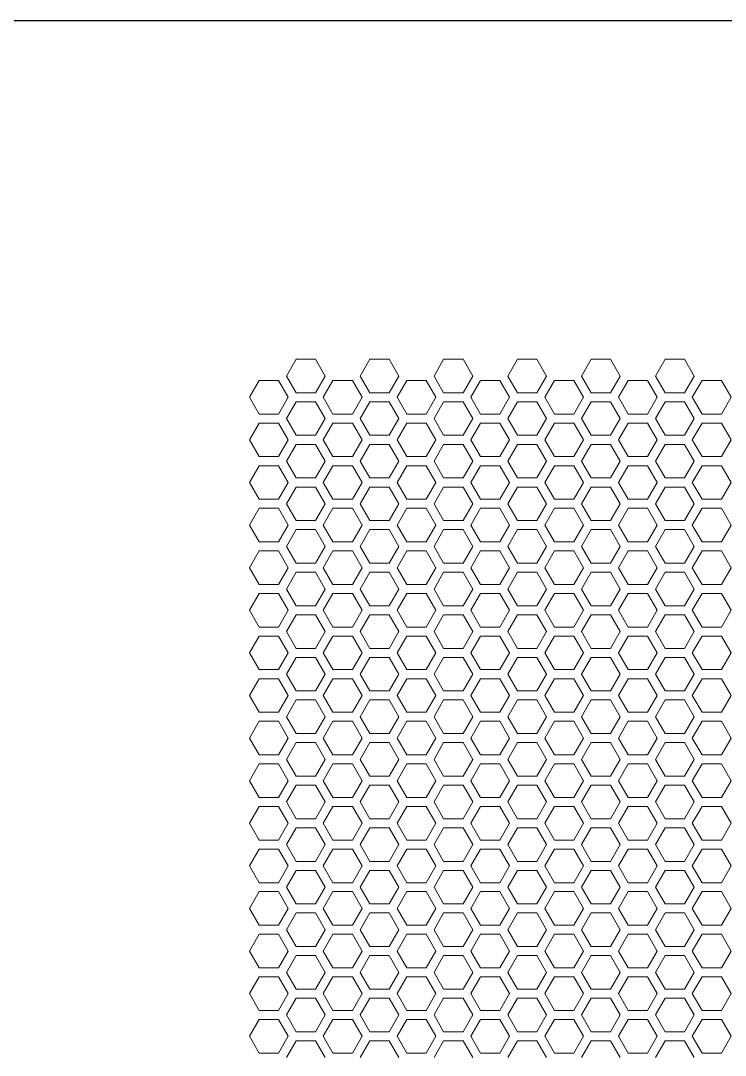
# Model space of a CAD drawing. Header units: millimetres. Extents: x 0 to 140, y -17 to 195.
# Drawn here: x 39.46 to 49.36, y 180.45 to 195 of the extents above; entities that cross this region are included whole.
import ezdxf

# ---------------------------------------------------------------- set-up
doc = ezdxf.new("R2010")
doc.units = ezdxf.units.MM
doc.layers.add('4203-42785_1_0', color=7, linetype='Continuous')

# ---------------------------------------------------------------- blocks, each defined once
blk = doc.blocks.new('a')
at = {"layer": '4203-42785_1_0', "color": 0, "linetype": 'ByBlock', "lineweight": 9}
for p, q in [((1507.333, 493.209), (1507.226, 493.024)), ((1507.546, 493.209), (1507.333, 493.209)), ((1507.653, 493.024), (1507.546, 493.209)), ((1508.146, 493.209), (1508.039, 493.024)), ((1508.36, 493.209), (1508.146, 493.209)), ((1508.466, 493.024), (1508.36, 493.209)), ((1508.959, 493.209), (1508.853, 493.024)), ((1509.173, 493.209), (1508.959, 493.209)), ((1509.28, 493.024), (1509.173, 493.209)), ((1509.773, 493.209), (1509.666, 493.024)), ((1509.986, 493.209), (1509.773, 493.209)), ((1510.093, 493.024), (1509.986, 493.209)), ((1510.586, 493.209), (1510.479, 493.024)), ((1510.799, 493.209), (1510.586, 493.209)), ((1510.906, 493.024), (1510.799, 493.209)), ((1511.399, 493.209), (1511.292, 493.024)), ((1511.613, 493.209), (1511.399, 493.209)), ((1511.719, 493.024), (1511.613, 493.209)), ((1507.226, 493.024), (1507.333, 492.839)), ((1507.546, 492.839), (1507.653, 493.024)), ((1508.039, 493.024), (1508.146, 492.839)), ((1508.36, 492.839), (1508.466, 493.024)), ((1508.853, 493.024), (1508.959, 492.839)), ((1509.173, 492.839), (1509.28, 493.024)), ((1509.666, 493.024), (1509.773, 492.839)), ((1509.986, 492.839), (1510.093, 493.024)), ((1510.479, 493.024), (1510.586, 492.839)), ((1510.799, 492.839), (1510.906, 493.024)), ((1511.292, 493.024), (1511.399, 492.839)), ((1511.613, 492.839), (1511.719, 493.024)), ((1506.926, 492.974), (1506.819, 492.789)), ((1507.14, 492.974), (1506.926, 492.974)), ((1507.246, 492.789), (1507.14, 492.974)), ((1507.739, 492.974), (1507.633, 492.789)), ((1507.953, 492.974), (1507.739, 492.974)), ((1508.06, 492.789), (1507.953, 492.974)), ((1508.553, 492.974), (1508.446, 492.789)), ((1508.766, 492.974), (1508.553, 492.974)), ((1508.873, 492.789), (1508.766, 492.974)), ((1509.366, 492.974), (1509.259, 492.789)), ((1509.579, 492.974), (1509.366, 492.974)), ((1509.686, 492.789), (1509.579, 492.974)), ((1510.179, 492.974), (1510.073, 492.789)), ((1510.393, 492.974), (1510.179, 492.974)), ((1510.499, 492.789), (1510.393, 492.974)), ((1510.993, 492.974), (1510.886, 492.789)), ((1511.206, 492.974), (1510.993, 492.974)), ((1511.313, 492.789), (1511.206, 492.974)), ((1511.806, 492.974), (1511.699, 492.789)), ((1512.019, 492.974), (1511.806, 492.974)), ((1512.126, 492.789), (1512.019, 492.974)), ((1506.819, 492.789), (1506.926, 492.604)), ((1507.14, 492.604), (1507.246, 492.789)), ((1507.333, 492.839), (1507.546, 492.839)), ((1507.633, 492.789), (1507.739, 492.604)), ((1507.953, 492.604), (1508.06, 492.789)), ((1508.146, 492.839), (1508.36, 492.839)), ((1508.446, 492.789), (1508.553, 492.604)), ((1508.766, 492.604), (1508.873, 492.789)), ((1508.959, 492.839), (1509.173, 492.839)), ((1509.259, 492.789), (1509.366, 492.604)), ((1509.579, 492.604), (1509.686, 492.789)), ((1509.773, 492.839), (1509.986, 492.839)), ((1510.073, 492.789), (1510.179, 492.604)), ((1510.393, 492.604), (1510.499, 492.789)), ((1510.586, 492.839), (1510.799, 492.839)), ((1510.886, 492.789), (1510.993, 492.604)), ((1511.206, 492.604), (1511.313, 492.789)), ((1511.399, 492.839), (1511.613, 492.839)), ((1511.699, 492.789), (1511.806, 492.604)), ((1512.019, 492.604), (1512.126, 492.789)), ((1507.333, 492.739), (1507.226, 492.555)), ((1507.546, 492.739), (1507.333, 492.739)), ((1507.653, 492.555), (1507.546, 492.739)), ((1508.146, 492.739), (1508.039, 492.555)), ((1508.36, 492.739), (1508.146, 492.739)), ((1508.466, 492.555), (1508.36, 492.739)), ((1508.959, 492.739), (1508.853, 492.555)), ((1509.173, 492.739), (1508.959, 492.739)), ((1509.28, 492.555), (1509.173, 492.739)), ((1509.773, 492.739), (1509.666, 492.555)), ((1509.986, 492.739), (1509.773, 492.739)), ((1510.093, 492.555), (1509.986, 492.739)), ((1510.586, 492.739), (1510.479, 492.555)), ((1510.799, 492.739), (1510.586, 492.739)), ((1510.906, 492.555), (1510.799, 492.739)), ((1511.399, 492.739), (1511.292, 492.555)), ((1511.613, 492.739), (1511.399, 492.739)), ((1511.719, 492.555), (1511.613, 492.739)), ((1506.926, 492.604), (1507.14, 492.604)), ((1507.739, 492.604), (1507.953, 492.604)), ((1508.553, 492.604), (1508.766, 492.604)), ((1509.366, 492.604), (1509.579, 492.604)), ((1510.179, 492.604), (1510.393, 492.604)), ((1510.993, 492.604), (1511.206, 492.604)), ((1511.806, 492.604), (1512.019, 492.604)), ((1506.926, 492.505), (1506.819, 492.32)), ((1507.14, 492.505), (1506.926, 492.505)), ((1507.246, 492.32), (1507.14, 492.505)), ((1507.226, 492.555), (1507.333, 492.37)), ((1507.546, 492.37), (1507.653, 492.555)), ((1507.739, 492.505), (1507.633, 492.32)), ((1507.953, 492.505), (1507.739, 492.505)), ((1508.06, 492.32), (1507.953, 492.505)), ((1508.039, 492.555), (1508.146, 492.37)), ((1508.36, 492.37), (1508.466, 492.555)), ((1508.553, 492.505), (1508.446, 492.32)), ((1508.766, 492.505), (1508.553, 492.505)), ((1508.873, 492.32), (1508.766, 492.505)), ((1508.853, 492.555), (1508.959, 492.37)), ((1509.173, 492.37), (1509.28, 492.555)), ((1509.366, 492.505), (1509.259, 492.32)), ((1509.579, 492.505), (1509.366, 492.505)), ((1509.686, 492.32), (1509.579, 492.505)), ((1509.666, 492.555), (1509.773, 492.37)), ((1509.986, 492.37), (1510.093, 492.555)), ((1510.179, 492.505), (1510.073, 492.32)), ((1510.393, 492.505), (1510.179, 492.505)), ((1510.499, 492.32), (1510.393, 492.505)), ((1510.479, 492.555), (1510.586, 492.37)), ((1510.799, 492.37), (1510.906, 492.555)), ((1510.993, 492.505), (1510.886, 492.32)), ((1511.206, 492.505), (1510.993, 492.505)), ((1511.313, 492.32), (1511.206, 492.505)), ((1511.292, 492.555), (1511.399, 492.37)), ((1511.613, 492.37), (1511.719, 492.555)), ((1511.806, 492.505), (1511.699, 492.32)), ((1512.019, 492.505), (1511.806, 492.505)), ((1512.126, 492.32), (1512.019, 492.505)), ((1507.333, 492.37), (1507.546, 492.37)), ((1508.146, 492.37), (1508.36, 492.37)), ((1508.959, 492.37), (1509.173, 492.37)), ((1509.773, 492.37), (1509.986, 492.37)), ((1510.586, 492.37), (1510.799, 492.37)), ((1511.399, 492.37), (1511.613, 492.37)), ((1506.819, 492.32), (1506.926, 492.135)), ((1507.14, 492.135), (1507.246, 492.32)), ((1507.333, 492.27), (1507.226, 492.085)), ((1507.546, 492.27), (1507.333, 492.27)), ((1507.653, 492.085), (1507.546, 492.27)), ((1507.633, 492.32), (1507.739, 492.135)), ((1507.953, 492.135), (1508.06, 492.32)), ((1508.146, 492.27), (1508.039, 492.085)), ((1508.36, 492.27), (1508.146, 492.27)), ((1508.466, 492.085), (1508.36, 492.27)), ((1508.446, 492.32), (1508.553, 492.135)), ((1508.766, 492.135), (1508.873, 492.32)), ((1508.959, 492.27), (1508.853, 492.085)), ((1509.173, 492.27), (1508.959, 492.27)), ((1509.28, 492.085), (1509.173, 492.27)), ((1509.259, 492.32), (1509.366, 492.135)), ((1509.579, 492.135), (1509.686, 492.32)), ((1509.773, 492.27), (1509.666, 492.085)), ((1509.986, 492.27), (1509.773, 492.27)), ((1510.093, 492.085), (1509.986, 492.27)), ((1510.073, 492.32), (1510.179, 492.135)), ((1510.393, 492.135), (1510.499, 492.32)), ((1510.586, 492.27), (1510.479, 492.085)), ((1510.799, 492.27), (1510.586, 492.27)), ((1510.906, 492.085), (1510.799, 492.27)), ((1510.886, 492.32), (1510.993, 492.135)), ((1511.206, 492.135), (1511.313, 492.32)), ((1511.399, 492.27), (1511.292, 492.085)), ((1511.613, 492.27), (1511.399, 492.27)), ((1511.719, 492.085), (1511.613, 492.27)), ((1511.699, 492.32), (1511.806, 492.135)), ((1512.019, 492.135), (1512.126, 492.32)), ((1506.926, 492.135), (1507.14, 492.135)), ((1507.739, 492.135), (1507.953, 492.135)), ((1508.553, 492.135), (1508.766, 492.135)), ((1509.366, 492.135), (1509.579, 492.135)), ((1510.179, 492.135), (1510.393, 492.135)), ((1510.993, 492.135), (1511.206, 492.135)), ((1511.806, 492.135), (1512.019, 492.135)), ((1506.926, 492.035), (1506.819, 491.85)), ((1507.14, 492.035), (1506.926, 492.035)), ((1507.246, 491.85), (1507.14, 492.035)), ((1507.226, 492.085), (1507.333, 491.9)), ((1507.546, 491.9), (1507.653, 492.085)), ((1507.739, 492.035), (1507.633, 491.85)), ((1507.953, 492.035), (1507.739, 492.035)), ((1508.06, 491.85), (1507.953, 492.035)), ((1508.039, 492.085), (1508.146, 491.9)), ((1508.36, 491.9), (1508.466, 492.085)), ((1508.553, 492.035), (1508.446, 491.85)), ((1508.766, 492.035), (1508.553, 492.035)), ((1508.873, 491.85), (1508.766, 492.035)), ((1508.853, 492.085), (1508.959, 491.9)), ((1509.173, 491.9), (1509.28, 492.085)), ((1509.366, 492.035), (1509.259, 491.85)), ((1509.579, 492.035), (1509.366, 492.035)), ((1509.686, 491.85), (1509.579, 492.035)), ((1509.666, 492.085), (1509.773, 491.9)), ((1509.986, 491.9), (1510.093, 492.085)), ((1510.179, 492.035), (1510.073, 491.85)), ((1510.393, 492.035), (1510.179, 492.035)), ((1510.499, 491.85), (1510.393, 492.035)), ((1510.479, 492.085), (1510.586, 491.9)), ((1510.799, 491.9), (1510.906, 492.085)), ((1510.993, 492.035), (1510.886, 491.85)), ((1511.206, 492.035), (1510.993, 492.035)), ((1511.313, 491.85), (1511.206, 492.035)), ((1511.292, 492.085), (1511.399, 491.9)), ((1511.613, 491.9), (1511.719, 492.085)), ((1511.806, 492.035), (1511.699, 491.85)), ((1512.019, 492.035), (1511.806, 492.035)), ((1512.126, 491.85), (1512.019, 492.035)), ((1507.333, 491.9), (1507.546, 491.9)), ((1508.146, 491.9), (1508.36, 491.9)), ((1508.959, 491.9), (1509.173, 491.9)), ((1509.773, 491.9), (1509.986, 491.9)), ((1510.586, 491.9), (1510.799, 491.9)), ((1511.399, 491.9), (1511.613, 491.9)), ((1506.819, 491.85), (1506.926, 491.665)), ((1507.14, 491.665), (1507.246, 491.85)), ((1507.333, 491.8), (1507.226, 491.615)), ((1507.546, 491.8), (1507.333, 491.8)), ((1507.653, 491.615), (1507.546, 491.8)), ((1507.633, 491.85), (1507.739, 491.665)), ((1507.953, 491.665), (1508.06, 491.85)), ((1508.146, 491.8), (1508.039, 491.615)), ((1508.36, 491.8), (1508.146, 491.8)), ((1508.466, 491.615), (1508.36, 491.8)), ((1508.446, 491.85), (1508.553, 491.665)), ((1508.766, 491.665), (1508.873, 491.85)), ((1508.959, 491.8), (1508.853, 491.615)), ((1509.173, 491.8), (1508.959, 491.8)), ((1509.28, 491.615), (1509.173, 491.8)), ((1509.259, 491.85), (1509.366, 491.665)), ((1509.579, 491.665), (1509.686, 491.85)), ((1509.773, 491.8), (1509.666, 491.615)), ((1509.986, 491.8), (1509.773, 491.8)), ((1510.093, 491.615), (1509.986, 491.8)), ((1510.073, 491.85), (1510.179, 491.665)), ((1510.393, 491.665), (1510.499, 491.85)), ((1510.586, 491.8), (1510.479, 491.615)), ((1510.799, 491.8), (1510.586, 491.8)), ((1510.906, 491.615), (1510.799, 491.8)), ((1510.886, 491.85), (1510.993, 491.665)), ((1511.206, 491.665), (1511.313, 491.85)), ((1511.399, 491.8), (1511.292, 491.615)), ((1511.613, 491.8), (1511.399, 491.8)), ((1511.719, 491.615), (1511.613, 491.8)), ((1511.699, 491.85), (1511.806, 491.665)), ((1512.019, 491.665), (1512.126, 491.85)), ((1506.926, 491.665), (1507.14, 491.665)), ((1507.739, 491.665), (1507.953, 491.665)), ((1508.553, 491.665), (1508.766, 491.665)), ((1509.366, 491.665), (1509.579, 491.665)), ((1510.179, 491.665), (1510.393, 491.665)), ((1510.993, 491.665), (1511.206, 491.665)), ((1511.806, 491.665), (1512.019, 491.665)), ((1506.926, 491.566), (1506.819, 491.381)), ((1507.14, 491.566), (1506.926, 491.566)), ((1507.246, 491.381), (1507.14, 491.566)), ((1507.226, 491.615), (1507.333, 491.431)), ((1507.546, 491.431), (1507.653, 491.615)), ((1507.739, 491.566), (1507.633, 491.381)), ((1507.953, 491.566), (1507.739, 491.566)), ((1508.06, 491.381), (1507.953, 491.566)), ((1508.039, 491.615), (1508.146, 491.431)), ((1508.36, 491.431), (1508.466, 491.615)), ((1508.553, 491.566), (1508.446, 491.381)), ((1508.766, 491.566), (1508.553, 491.566)), ((1508.873, 491.381), (1508.766, 491.566)), ((1508.853, 491.615), (1508.959, 491.431)), ((1509.173, 491.431), (1509.28, 491.615)), ((1509.366, 491.566), (1509.259, 491.381)), ((1509.579, 491.566), (1509.366, 491.566)), ((1509.686, 491.381), (1509.579, 491.566)), ((1509.666, 491.615), (1509.773, 491.431)), ((1509.986, 491.431), (1510.093, 491.615)), ((1510.179, 491.566), (1510.073, 491.381)), ((1510.393, 491.566), (1510.179, 491.566)), ((1510.499, 491.381), (1510.393, 491.566)), ((1510.479, 491.615), (1510.586, 491.431)), ((1510.799, 491.431), (1510.906, 491.615)), ((1510.993, 491.566), (1510.886, 491.381)), ((1511.206, 491.566), (1510.993, 491.566)), ((1511.313, 491.381), (1511.206, 491.566)), ((1511.292, 491.615), (1511.399, 491.431)), ((1511.613, 491.431), (1511.719, 491.615)), ((1511.806, 491.566), (1511.699, 491.381)), ((1512.019, 491.566), (1511.806, 491.566)), ((1512.126, 491.381), (1512.019, 491.566)), ((1507.333, 491.431), (1507.546, 491.431)), ((1508.146, 491.431), (1508.36, 491.431)), ((1508.959, 491.431), (1509.173, 491.431)), ((1509.773, 491.431), (1509.986, 491.431)), ((1510.586, 491.431), (1510.799, 491.431)), ((1511.399, 491.431), (1511.613, 491.431)), ((1506.819, 491.381), (1506.926, 491.196)), ((1507.14, 491.196), (1507.246, 491.381)), ((1507.333, 491.331), (1507.226, 491.146)), ((1507.546, 491.331), (1507.333, 491.331)), ((1507.653, 491.146), (1507.546, 491.331)), ((1507.633, 491.381), (1507.739, 491.196)), ((1507.953, 491.196), (1508.06, 491.381)), ((1508.146, 491.331), (1508.039, 491.146)), ((1508.36, 491.331), (1508.146, 491.331)), ((1508.466, 491.146), (1508.36, 491.331)), ((1508.446, 491.381), (1508.553, 491.196)), ((1508.766, 491.196), (1508.873, 491.381)), ((1508.959, 491.331), (1508.853, 491.146)), ((1509.173, 491.331), (1508.959, 491.331)), ((1509.28, 491.146), (1509.173, 491.331)), ((1509.259, 491.381), (1509.366, 491.196)), ((1509.579, 491.196), (1509.686, 491.381)), ((1509.773, 491.331), (1509.666, 491.146)), ((1509.986, 491.331), (1509.773, 491.331)), ((1510.093, 491.146), (1509.986, 491.331)), ((1510.073, 491.381), (1510.179, 491.196)), ((1510.393, 491.196), (1510.499, 491.381)), ((1510.586, 491.331), (1510.479, 491.146)), ((1510.799, 491.331), (1510.586, 491.331)), ((1510.906, 491.146), (1510.799, 491.331)), ((1510.886, 491.381), (1510.993, 491.196)), ((1511.206, 491.196), (1511.313, 491.381)), ((1511.399, 491.331), (1511.292, 491.146)), ((1511.613, 491.331), (1511.399, 491.331)), ((1511.719, 491.146), (1511.613, 491.331)), ((1511.699, 491.381), (1511.806, 491.196)), ((1512.019, 491.196), (1512.126, 491.381)), ((1506.926, 491.196), (1507.14, 491.196)), ((1507.739, 491.196), (1507.953, 491.196)), ((1508.553, 491.196), (1508.766, 491.196)), ((1509.366, 491.196), (1509.579, 491.196)), ((1510.179, 491.196), (1510.393, 491.196)), ((1510.993, 491.196), (1511.206, 491.196)), ((1511.806, 491.196), (1512.019, 491.196)), ((1506.926, 491.096), (1506.819, 490.911)), ((1507.14, 491.096), (1506.926, 491.096)), ((1507.246, 490.911), (1507.14, 491.096)), ((1507.226, 491.146), (1507.333, 490.961)), ((1507.546, 490.961), (1507.653, 491.146)), ((1507.739, 491.096), (1507.633, 490.911)), ((1507.953, 491.096), (1507.739, 491.096)), ((1508.06, 490.911), (1507.953, 491.096)), ((1508.039, 491.146), (1508.146, 490.961)), ((1508.36, 490.961), (1508.466, 491.146)), ((1508.553, 491.096), (1508.446, 490.911)), ((1508.766, 491.096), (1508.553, 491.096)), ((1508.873, 490.911), (1508.766, 491.096)), ((1508.853, 491.146), (1508.959, 490.961)), ((1509.173, 490.961), (1509.28, 491.146)), ((1509.366, 491.096), (1509.259, 490.911)), ((1509.579, 491.096), (1509.366, 491.096)), ((1509.686, 490.911), (1509.579, 491.096)), ((1509.666, 491.146), (1509.773, 490.961)), ((1509.986, 490.961), (1510.093, 491.146)), ((1510.179, 491.096), (1510.073, 490.911)), ((1510.393, 491.096), (1510.179, 491.096)), ((1510.499, 490.911), (1510.393, 491.096)), ((1510.479, 491.146), (1510.586, 490.961)), ((1510.799, 490.961), (1510.906, 491.146)), ((1510.993, 491.096), (1510.886, 490.911)), ((1511.206, 491.096), (1510.993, 491.096)), ((1511.313, 490.911), (1511.206, 491.096)), ((1511.292, 491.146), (1511.399, 490.961)), ((1511.613, 490.961), (1511.719, 491.146)), ((1511.806, 491.096), (1511.699, 490.911)), ((1512.019, 491.096), (1511.806, 491.096)), ((1512.126, 490.911), (1512.019, 491.096)), ((1506.819, 490.911), (1506.926, 490.726)), ((1507.14, 490.726), (1507.246, 490.911)), ((1507.333, 490.861), (1507.226, 490.676)), ((1507.333, 490.961), (1507.546, 490.961)), ((1507.546, 490.861), (1507.333, 490.861)), ((1507.653, 490.676), (1507.546, 490.861)), ((1507.633, 490.911), (1507.739, 490.726)), ((1507.953, 490.726), (1508.06, 490.911)), ((1508.146, 490.861), (1508.039, 490.676)), ((1508.146, 490.961), (1508.36, 490.961)), ((1508.36, 490.861), (1508.146, 490.861)), ((1508.466, 490.676), (1508.36, 490.861)), ((1508.446, 490.911), (1508.553, 490.726)), ((1508.766, 490.726), (1508.873, 490.911)), ((1508.959, 490.861), (1508.853, 490.676)), ((1508.959, 490.961), (1509.173, 490.961)), ((1509.173, 490.861), (1508.959, 490.861)), ((1509.28, 490.676), (1509.173, 490.861)), ((1509.259, 490.911), (1509.366, 490.726)), ((1509.579, 490.726), (1509.686, 490.911)), ((1509.773, 490.861), (1509.666, 490.676)), ((1509.773, 490.961), (1509.986, 490.961)), ((1509.986, 490.861), (1509.773, 490.861)), ((1510.093, 490.676), (1509.986, 490.861)), ((1510.073, 490.911), (1510.179, 490.726)), ((1510.393, 490.726), (1510.499, 490.911)), ((1510.586, 490.861), (1510.479, 490.676)), ((1510.586, 490.961), (1510.799, 490.961)), ((1510.799, 490.861), (1510.586, 490.861)), ((1510.906, 490.676), (1510.799, 490.861)), ((1510.886, 490.911), (1510.993, 490.726)), ((1511.206, 490.726), (1511.313, 490.911)), ((1511.399, 490.861), (1511.292, 490.676)), ((1511.399, 490.961), (1511.613, 490.961)), ((1511.613, 490.861), (1511.399, 490.861)), ((1511.719, 490.676), (1511.613, 490.861)), ((1511.699, 490.911), (1511.806, 490.726)), ((1512.019, 490.726), (1512.126, 490.911)), ((1506.926, 490.626), (1506.819, 490.442)), ((1506.926, 490.726), (1507.14, 490.726)), ((1507.14, 490.626), (1506.926, 490.626)), ((1507.246, 490.442), (1507.14, 490.626)), ((1507.226, 490.676), (1507.333, 490.491)), ((1507.546, 490.491), (1507.653, 490.676)), ((1507.739, 490.626), (1507.633, 490.442)), ((1507.739, 490.726), (1507.953, 490.726)), ((1507.953, 490.626), (1507.739, 490.626)), ((1508.06, 490.442), (1507.953, 490.626)), ((1508.039, 490.676), (1508.146, 490.491)), ((1508.36, 490.491), (1508.466, 490.676)), ((1508.553, 490.626), (1508.446, 490.442)), ((1508.553, 490.726), (1508.766, 490.726)), ((1508.766, 490.626), (1508.553, 490.626)), ((1508.873, 490.442), (1508.766, 490.626)), ((1508.853, 490.676), (1508.959, 490.491)), ((1509.173, 490.491), (1509.28, 490.676)), ((1509.366, 490.626), (1509.259, 490.442)), ((1509.366, 490.726), (1509.579, 490.726)), ((1509.579, 490.626), (1509.366, 490.626)), ((1509.686, 490.442), (1509.579, 490.626)), ((1509.666, 490.676), (1509.773, 490.491)), ((1509.986, 490.491), (1510.093, 490.676)), ((1510.179, 490.626), (1510.073, 490.442)), ((1510.179, 490.726), (1510.393, 490.726)), ((1510.393, 490.626), (1510.179, 490.626)), ((1510.499, 490.442), (1510.393, 490.626)), ((1510.479, 490.676), (1510.586, 490.491)), ((1510.799, 490.491), (1510.906, 490.676)), ((1510.993, 490.626), (1510.886, 490.442)), ((1510.993, 490.726), (1511.206, 490.726)), ((1511.206, 490.626), (1510.993, 490.626)), ((1511.313, 490.442), (1511.206, 490.626)), ((1511.292, 490.676), (1511.399, 490.491)), ((1511.613, 490.491), (1511.719, 490.676)), ((1511.806, 490.626), (1511.699, 490.442)), ((1511.806, 490.726), (1512.019, 490.726)), ((1512.019, 490.626), (1511.806, 490.626)), ((1512.126, 490.442), (1512.019, 490.626)), ((1506.819, 490.442), (1506.926, 490.257)), ((1507.14, 490.257), (1507.246, 490.442)), ((1507.333, 490.491), (1507.546, 490.491)), ((1507.633, 490.442), (1507.739, 490.257)), ((1507.953, 490.257), (1508.06, 490.442)), ((1508.146, 490.491), (1508.36, 490.491)), ((1508.446, 490.442), (1508.553, 490.257)), ((1508.766, 490.257), (1508.873, 490.442)), ((1508.959, 490.491), (1509.173, 490.491)), ((1509.259, 490.442), (1509.366, 490.257)), ((1509.579, 490.257), (1509.686, 490.442)), ((1509.773, 490.491), (1509.986, 490.491)), ((1510.073, 490.442), (1510.179, 490.257)), ((1510.393, 490.257), (1510.499, 490.442)), ((1510.586, 490.491), (1510.799, 490.491)), ((1510.886, 490.442), (1510.993, 490.257)), ((1511.206, 490.257), (1511.313, 490.442)), ((1511.399, 490.491), (1511.613, 490.491)), ((1511.699, 490.442), (1511.806, 490.257)), ((1512.019, 490.257), (1512.126, 490.442)), ((1507.333, 490.392), (1507.226, 490.207)), ((1507.546, 490.392), (1507.333, 490.392)), ((1507.653, 490.207), (1507.546, 490.392)), ((1508.146, 490.392), (1508.039, 490.207)), ((1508.36, 490.392), (1508.146, 490.392)), ((1508.466, 490.207), (1508.36, 490.392)), ((1508.959, 490.392), (1508.853, 490.207)), ((1509.173, 490.392), (1508.959, 490.392)), ((1509.28, 490.207), (1509.173, 490.392)), ((1509.773, 490.392), (1509.666, 490.207)), ((1509.986, 490.392), (1509.773, 490.392)), ((1510.093, 490.207), (1509.986, 490.392)), ((1510.586, 490.392), (1510.479, 490.207)), ((1510.799, 490.392), (1510.586, 490.392)), ((1510.906, 490.207), (1510.799, 490.392)), ((1511.399, 490.392), (1511.292, 490.207)), ((1511.613, 490.392), (1511.399, 490.392)), ((1511.719, 490.207), (1511.613, 490.392)), ((1506.926, 490.257), (1507.14, 490.257)), ((1507.226, 490.207), (1507.333, 490.022)), ((1507.546, 490.022), (1507.653, 490.207)), ((1507.739, 490.257), (1507.953, 490.257)), ((1508.039, 490.207), (1508.146, 490.022)), ((1508.36, 490.022), (1508.466, 490.207)), ((1508.553, 490.257), (1508.766, 490.257)), ((1508.853, 490.207), (1508.959, 490.022)), ((1509.173, 490.022), (1509.28, 490.207)), ((1509.366, 490.257), (1509.579, 490.257)), ((1509.666, 490.207), (1509.773, 490.022)), ((1509.986, 490.022), (1510.093, 490.207)), ((1510.179, 490.257), (1510.393, 490.257)), ((1510.479, 490.207), (1510.586, 490.022)), ((1510.799, 490.022), (1510.906, 490.207)), ((1510.993, 490.257), (1511.206, 490.257)), ((1511.292, 490.207), (1511.399, 490.022)), ((1511.613, 490.022), (1511.719, 490.207)), ((1511.806, 490.257), (1512.019, 490.257)), ((1506.926, 490.157), (1506.819, 489.972)), ((1507.14, 490.157), (1506.926, 490.157)), ((1507.246, 489.972), (1507.14, 490.157)), ((1507.739, 490.157), (1507.633, 489.972)), ((1507.953, 490.157), (1507.739, 490.157)), ((1508.06, 489.972), (1507.953, 490.157)), ((1508.553, 490.157), (1508.446, 489.972)), ((1508.766, 490.157), (1508.553, 490.157)), ((1508.873, 489.972), (1508.766, 490.157)), ((1509.366, 490.157), (1509.259, 489.972)), ((1509.579, 490.157), (1509.366, 490.157)), ((1509.686, 489.972), (1509.579, 490.157)), ((1510.179, 490.157), (1510.073, 489.972)), ((1510.393, 490.157), (1510.179, 490.157)), ((1510.499, 489.972), (1510.393, 490.157)), ((1510.993, 490.157), (1510.886, 489.972)), ((1511.206, 490.157), (1510.993, 490.157)), ((1511.313, 489.972), (1511.206, 490.157)), ((1511.806, 490.157), (1511.699, 489.972)), ((1512.019, 490.157), (1511.806, 490.157)), ((1512.126, 489.972), (1512.019, 490.157)), ((1506.819, 489.972), (1506.926, 489.787)), ((1507.14, 489.787), (1507.246, 489.972)), ((1507.333, 490.022), (1507.546, 490.022)), ((1507.633, 489.972), (1507.739, 489.787)), ((1507.953, 489.787), (1508.06, 489.972)), ((1508.146, 490.022), (1508.36, 490.022)), ((1508.446, 489.972), (1508.553, 489.787)), ((1508.766, 489.787), (1508.873, 489.972)), ((1508.959, 490.022), (1509.173, 490.022)), ((1509.259, 489.972), (1509.366, 489.787)), ((1509.579, 489.787), (1509.686, 489.972)), ((1509.773, 490.022), (1509.986, 490.022)), ((1510.073, 489.972), (1510.179, 489.787)), ((1510.393, 489.787), (1510.499, 489.972)), ((1510.586, 490.022), (1510.799, 490.022)), ((1510.886, 489.972), (1510.993, 489.787)), ((1511.206, 489.787), (1511.313, 489.972)), ((1511.399, 490.022), (1511.613, 490.022)), ((1511.699, 489.972), (1511.806, 489.787)), ((1512.019, 489.787), (1512.126, 489.972)), ((1507.333, 489.922), (1507.226, 489.737)), ((1507.546, 489.922), (1507.333, 489.922)), ((1507.653, 489.737), (1507.546, 489.922)), ((1508.146, 489.922), (1508.039, 489.737)), ((1508.36, 489.922), (1508.146, 489.922)), ((1508.466, 489.737), (1508.36, 489.922)), ((1508.959, 489.922), (1508.853, 489.737)), ((1509.173, 489.922), (1508.959, 489.922)), ((1509.28, 489.737), (1509.173, 489.922)), ((1509.773, 489.922), (1509.666, 489.737)), ((1509.986, 489.922), (1509.773, 489.922)), ((1510.093, 489.737), (1509.986, 489.922)), ((1510.586, 489.922), (1510.479, 489.737)), ((1510.799, 489.922), (1510.586, 489.922)), ((1510.906, 489.737), (1510.799, 489.922)), ((1511.399, 489.922), (1511.292, 489.737)), ((1511.613, 489.922), (1511.399, 489.922)), ((1511.719, 489.737), (1511.613, 489.922)), ((1506.926, 489.787), (1507.14, 489.787)), ((1507.226, 489.737), (1507.333, 489.552)), ((1507.546, 489.552), (1507.653, 489.737)), ((1507.739, 489.787), (1507.953, 489.787)), ((1508.039, 489.737), (1508.146, 489.552)), ((1508.36, 489.552), (1508.466, 489.737)), ((1508.553, 489.787), (1508.766, 489.787)), ((1508.853, 489.737), (1508.959, 489.552)), ((1509.173, 489.552), (1509.28, 489.737)), ((1509.366, 489.787), (1509.579, 489.787)), ((1509.666, 489.737), (1509.773, 489.552)), ((1509.986, 489.552), (1510.093, 489.737)), ((1510.179, 489.787), (1510.393, 489.787)), ((1510.479, 489.737), (1510.586, 489.552)), ((1510.799, 489.552), (1510.906, 489.737)), ((1510.993, 489.787), (1511.206, 489.787)), ((1511.292, 489.737), (1511.399, 489.552)), ((1511.613, 489.552), (1511.719, 489.737)), ((1511.806, 489.787), (1512.019, 489.787)), ((1506.926, 489.687), (1506.819, 489.502)), ((1507.14, 489.687), (1506.926, 489.687)), ((1507.246, 489.502), (1507.14, 489.687)), ((1507.739, 489.687), (1507.633, 489.502)), ((1507.953, 489.687), (1507.739, 489.687)), ((1508.06, 489.502), (1507.953, 489.687)), ((1508.553, 489.687), (1508.446, 489.502)), ((1508.766, 489.687), (1508.553, 489.687)), ((1508.873, 489.502), (1508.766, 489.687)), ((1509.366, 489.687), (1509.259, 489.502)), ((1509.579, 489.687), (1509.366, 489.687)), ((1509.686, 489.502), (1509.579, 489.687)), ((1510.179, 489.687), (1510.073, 489.502)), ((1510.393, 489.687), (1510.179, 489.687)), ((1510.499, 489.502), (1510.393, 489.687)), ((1510.993, 489.687), (1510.886, 489.502)), ((1511.206, 489.687), (1510.993, 489.687)), ((1511.313, 489.502), (1511.206, 489.687)), ((1511.806, 489.687), (1511.699, 489.502)), ((1512.019, 489.687), (1511.806, 489.687)), ((1512.126, 489.502), (1512.019, 489.687)), ((1506.819, 489.502), (1506.926, 489.318)), ((1507.14, 489.318), (1507.246, 489.502)), ((1507.333, 489.552), (1507.546, 489.552)), ((1507.633, 489.502), (1507.739, 489.318)), ((1507.953, 489.318), (1508.06, 489.502)), ((1508.146, 489.552), (1508.36, 489.552)), ((1508.446, 489.502), (1508.553, 489.318)), ((1508.766, 489.318), (1508.873, 489.502)), ((1508.959, 489.552), (1509.173, 489.552)), ((1509.259, 489.502), (1509.366, 489.318)), ((1509.579, 489.318), (1509.686, 489.502)), ((1509.773, 489.552), (1509.986, 489.552)), ((1510.073, 489.502), (1510.179, 489.318)), ((1510.393, 489.318), (1510.499, 489.502)), ((1510.586, 489.552), (1510.799, 489.552)), ((1510.886, 489.502), (1510.993, 489.318)), ((1511.206, 489.318), (1511.313, 489.502)), ((1511.399, 489.552), (1511.613, 489.552)), ((1511.699, 489.502), (1511.806, 489.318)), ((1512.019, 489.318), (1512.126, 489.502)), ((1507.333, 489.453), (1507.226, 489.268)), ((1507.546, 489.453), (1507.333, 489.453)), ((1507.653, 489.268), (1507.546, 489.453)), ((1508.146, 489.453), (1508.039, 489.268)), ((1508.36, 489.453), (1508.146, 489.453)), ((1508.466, 489.268), (1508.36, 489.453)), ((1508.959, 489.453), (1508.853, 489.268)), ((1509.173, 489.453), (1508.959, 489.453)), ((1509.28, 489.268), (1509.173, 489.453)), ((1509.773, 489.453), (1509.666, 489.268)), ((1509.986, 489.453), (1509.773, 489.453)), ((1510.093, 489.268), (1509.986, 489.453)), ((1510.586, 489.453), (1510.479, 489.268)), ((1510.799, 489.453), (1510.586, 489.453)), ((1510.906, 489.268), (1510.799, 489.453)), ((1511.399, 489.453), (1511.292, 489.268)), ((1511.613, 489.453), (1511.399, 489.453)), ((1511.719, 489.268), (1511.613, 489.453)), ((1506.926, 489.318), (1507.14, 489.318)), ((1507.226, 489.268), (1507.333, 489.083)), ((1507.546, 489.083), (1507.653, 489.268)), ((1507.739, 489.318), (1507.953, 489.318)), ((1508.039, 489.268), (1508.146, 489.083)), ((1508.36, 489.083), (1508.466, 489.268)), ((1508.553, 489.318), (1508.766, 489.318)), ((1508.853, 489.268), (1508.959, 489.083)), ((1509.173, 489.083), (1509.28, 489.268)), ((1509.366, 489.318), (1509.579, 489.318)), ((1509.666, 489.268), (1509.773, 489.083)), ((1509.986, 489.083), (1510.093, 489.268)), ((1510.179, 489.318), (1510.393, 489.318)), ((1510.479, 489.268), (1510.586, 489.083)), ((1510.799, 489.083), (1510.906, 489.268)), ((1510.993, 489.318), (1511.206, 489.318)), ((1511.292, 489.268), (1511.399, 489.083)), ((1511.613, 489.083), (1511.719, 489.268)), ((1511.806, 489.318), (1512.019, 489.318)), ((1506.926, 489.218), (1506.819, 489.033)), ((1507.14, 489.218), (1506.926, 489.218)), ((1507.246, 489.033), (1507.14, 489.218)), ((1507.739, 489.218), (1507.633, 489.033)), ((1507.953, 489.218), (1507.739, 489.218)), ((1508.06, 489.033), (1507.953, 489.218)), ((1508.553, 489.218), (1508.446, 489.033)), ((1508.766, 489.218), (1508.553, 489.218)), ((1508.873, 489.033), (1508.766, 489.218)), ((1509.366, 489.218), (1509.259, 489.033)), ((1509.579, 489.218), (1509.366, 489.218)), ((1509.686, 489.033), (1509.579, 489.218)), ((1510.179, 489.218), (1510.073, 489.033)), ((1510.393, 489.218), (1510.179, 489.218)), ((1510.499, 489.033), (1510.393, 489.218)), ((1510.993, 489.218), (1510.886, 489.033)), ((1511.206, 489.218), (1510.993, 489.218)), ((1511.313, 489.033), (1511.206, 489.218)), ((1511.806, 489.218), (1511.699, 489.033)), ((1512.019, 489.218), (1511.806, 489.218)), ((1512.126, 489.033), (1512.019, 489.218)), ((1506.819, 489.033), (1506.926, 488.848)), ((1507.14, 488.848), (1507.246, 489.033)), ((1507.333, 489.083), (1507.546, 489.083)), ((1507.633, 489.033), (1507.739, 488.848)), ((1507.953, 488.848), (1508.06, 489.033)), ((1508.146, 489.083), (1508.36, 489.083)), ((1508.446, 489.033), (1508.553, 488.848)), ((1508.766, 488.848), (1508.873, 489.033)), ((1508.959, 489.083), (1509.173, 489.083)), ((1509.259, 489.033), (1509.366, 488.848)), ((1509.579, 488.848), (1509.686, 489.033)), ((1509.773, 489.083), (1509.986, 489.083)), ((1510.073, 489.033), (1510.179, 488.848)), ((1510.393, 488.848), (1510.499, 489.033)), ((1510.586, 489.083), (1510.799, 489.083)), ((1510.886, 489.033), (1510.993, 488.848)), ((1511.206, 488.848), (1511.313, 489.033)), ((1511.399, 489.083), (1511.613, 489.083)), ((1511.699, 489.033), (1511.806, 488.848)), ((1512.019, 488.848), (1512.126, 489.033)), ((1507.333, 488.983), (1507.226, 488.798)), ((1507.546, 488.983), (1507.333, 488.983)), ((1507.653, 488.798), (1507.546, 488.983)), ((1508.146, 488.983), (1508.039, 488.798)), ((1508.36, 488.983), (1508.146, 488.983)), ((1508.466, 488.798), (1508.36, 488.983)), ((1508.959, 488.983), (1508.853, 488.798)), ((1509.173, 488.983), (1508.959, 488.983)), ((1509.28, 488.798), (1509.173, 488.983)), ((1509.773, 488.983), (1509.666, 488.798)), ((1509.986, 488.983), (1509.773, 488.983)), ((1510.093, 488.798), (1509.986, 488.983)), ((1510.586, 488.983), (1510.479, 488.798)), ((1510.799, 488.983), (1510.586, 488.983)), ((1510.906, 488.798), (1510.799, 488.983)), ((1511.399, 488.983), (1511.292, 488.798)), ((1511.613, 488.983), (1511.399, 488.983)), ((1511.719, 488.798), (1511.613, 488.983)), ((1506.926, 488.848), (1507.14, 488.848)), ((1507.226, 488.798), (1507.333, 488.613)), ((1507.546, 488.613), (1507.653, 488.798)), ((1507.739, 488.848), (1507.953, 488.848)), ((1508.039, 488.798), (1508.146, 488.613)), ((1508.36, 488.613), (1508.466, 488.798)), ((1508.553, 488.848), (1508.766, 488.848)), ((1508.853, 488.798), (1508.959, 488.613)), ((1509.173, 488.613), (1509.28, 488.798)), ((1509.366, 488.848), (1509.579, 488.848)), ((1509.666, 488.798), (1509.773, 488.613)), ((1509.986, 488.613), (1510.093, 488.798)), ((1510.179, 488.848), (1510.393, 488.848)), ((1510.479, 488.798), (1510.586, 488.613)), ((1510.799, 488.613), (1510.906, 488.798)), ((1510.993, 488.848), (1511.206, 488.848)), ((1511.292, 488.798), (1511.399, 488.613)), ((1511.613, 488.613), (1511.719, 488.798)), ((1511.806, 488.848), (1512.019, 488.848)), ((1506.926, 488.748), (1506.819, 488.563)), ((1507.14, 488.748), (1506.926, 488.748)), ((1507.246, 488.563), (1507.14, 488.748)), ((1507.739, 488.748), (1507.633, 488.563)), ((1507.953, 488.748), (1507.739, 488.748)), ((1508.06, 488.563), (1507.953, 488.748)), ((1508.553, 488.748), (1508.446, 488.563)), ((1508.766, 488.748), (1508.553, 488.748)), ((1508.873, 488.563), (1508.766, 488.748)), ((1509.366, 488.748), (1509.259, 488.563)), ((1509.579, 488.748), (1509.366, 488.748)), ((1509.686, 488.563), (1509.579, 488.748)), ((1510.179, 488.748), (1510.073, 488.563)), ((1510.393, 488.748), (1510.179, 488.748)), ((1510.499, 488.563), (1510.393, 488.748)), ((1510.993, 488.748), (1510.886, 488.563)), ((1511.206, 488.748), (1510.993, 488.748)), ((1511.313, 488.563), (1511.206, 488.748)), ((1511.806, 488.748), (1511.699, 488.563)), ((1512.019, 488.748), (1511.806, 488.748)), ((1512.126, 488.563), (1512.019, 488.748)), ((1507.333, 488.613), (1507.546, 488.613)), ((1508.146, 488.613), (1508.36, 488.613)), ((1508.959, 488.613), (1509.173, 488.613)), ((1509.773, 488.613), (1509.986, 488.613)), ((1510.586, 488.613), (1510.799, 488.613)), ((1511.399, 488.613), (1511.613, 488.613)), ((1506.819, 488.563), (1506.926, 488.379)), ((1507.14, 488.379), (1507.246, 488.563)), ((1507.333, 488.513), (1507.226, 488.329)), ((1507.546, 488.513), (1507.333, 488.513)), ((1507.653, 488.329), (1507.546, 488.513)), ((1507.633, 488.563), (1507.739, 488.379)), ((1507.953, 488.379), (1508.06, 488.563)), ((1508.146, 488.513), (1508.039, 488.329)), ((1508.36, 488.513), (1508.146, 488.513)), ((1508.466, 488.329), (1508.36, 488.513)), ((1508.446, 488.563), (1508.553, 488.379)), ((1508.766, 488.379), (1508.873, 488.563)), ((1508.959, 488.513), (1508.853, 488.329)), ((1509.173, 488.513), (1508.959, 488.513)), ((1509.28, 488.329), (1509.173, 488.513)), ((1509.259, 488.563), (1509.366, 488.379)), ((1509.579, 488.379), (1509.686, 488.563)), ((1509.773, 488.513), (1509.666, 488.329)), ((1509.986, 488.513), (1509.773, 488.513)), ((1510.093, 488.329), (1509.986, 488.513)), ((1510.073, 488.563), (1510.179, 488.379)), ((1510.393, 488.379), (1510.499, 488.563)), ((1510.586, 488.513), (1510.479, 488.329)), ((1510.799, 488.513), (1510.586, 488.513)), ((1510.906, 488.329), (1510.799, 488.513)), ((1510.886, 488.563), (1510.993, 488.379)), ((1511.206, 488.379), (1511.313, 488.563)), ((1511.399, 488.513), (1511.292, 488.329)), ((1511.613, 488.513), (1511.399, 488.513)), ((1511.719, 488.329), (1511.613, 488.513)), ((1511.699, 488.563), (1511.806, 488.379)), ((1512.019, 488.379), (1512.126, 488.563)), ((1506.926, 488.379), (1507.14, 488.379)), ((1507.739, 488.379), (1507.953, 488.379)), ((1508.553, 488.379), (1508.766, 488.379)), ((1509.366, 488.379), (1509.579, 488.379)), ((1510.179, 488.379), (1510.393, 488.379)), ((1510.993, 488.379), (1511.206, 488.379)), ((1511.806, 488.379), (1512.019, 488.379)), ((1506.926, 488.279), (1506.819, 488.094)), ((1507.14, 488.279), (1506.926, 488.279)), ((1507.246, 488.094), (1507.14, 488.279)), ((1507.226, 488.329), (1507.333, 488.144)), ((1507.546, 488.144), (1507.653, 488.329)), ((1507.739, 488.279), (1507.633, 488.094)), ((1507.953, 488.279), (1507.739, 488.279)), ((1508.06, 488.094), (1507.953, 488.279)), ((1508.039, 488.329), (1508.146, 488.144)), ((1508.36, 488.144), (1508.466, 488.329)), ((1508.553, 488.279), (1508.446, 488.094)), ((1508.766, 488.279), (1508.553, 488.279)), ((1508.873, 488.094), (1508.766, 488.279)), ((1508.853, 488.329), (1508.959, 488.144)), ((1509.173, 488.144), (1509.28, 488.329)), ((1509.366, 488.279), (1509.259, 488.094)), ((1509.579, 488.279), (1509.366, 488.279)), ((1509.686, 488.094), (1509.579, 488.279)), ((1509.666, 488.329), (1509.773, 488.144)), ((1509.986, 488.144), (1510.093, 488.329)), ((1510.179, 488.279), (1510.073, 488.094)), ((1510.393, 488.279), (1510.179, 488.279)), ((1510.499, 488.094), (1510.393, 488.279)), ((1510.479, 488.329), (1510.586, 488.144)), ((1510.799, 488.144), (1510.906, 488.329)), ((1510.993, 488.279), (1510.886, 488.094)), ((1511.206, 488.279), (1510.993, 488.279)), ((1511.313, 488.094), (1511.206, 488.279)), ((1511.292, 488.329), (1511.399, 488.144)), ((1511.613, 488.144), (1511.719, 488.329)), ((1511.806, 488.279), (1511.699, 488.094)), ((1512.019, 488.279), (1511.806, 488.279)), ((1512.126, 488.094), (1512.019, 488.279)), ((1507.333, 488.144), (1507.546, 488.144)), ((1508.146, 488.144), (1508.36, 488.144)), ((1508.959, 488.144), (1509.173, 488.144)), ((1509.773, 488.144), (1509.986, 488.144)), ((1510.586, 488.144), (1510.799, 488.144)), ((1511.399, 488.144), (1511.613, 488.144)), ((1506.819, 488.094), (1506.926, 487.909)), ((1507.14, 487.909), (1507.246, 488.094)), ((1507.333, 488.044), (1507.226, 487.859)), ((1507.546, 488.044), (1507.333, 488.044)), ((1507.653, 487.859), (1507.546, 488.044)), ((1507.633, 488.094), (1507.739, 487.909)), ((1507.953, 487.909), (1508.06, 488.094)), ((1508.146, 488.044), (1508.039, 487.859)), ((1508.36, 488.044), (1508.146, 488.044)), ((1508.466, 487.859), (1508.36, 488.044)), ((1508.446, 488.094), (1508.553, 487.909)), ((1508.766, 487.909), (1508.873, 488.094)), ((1508.959, 488.044), (1508.853, 487.859)), ((1509.173, 488.044), (1508.959, 488.044)), ((1509.28, 487.859), (1509.173, 488.044)), ((1509.259, 488.094), (1509.366, 487.909)), ((1509.579, 487.909), (1509.686, 488.094)), ((1509.773, 488.044), (1509.666, 487.859)), ((1509.986, 488.044), (1509.773, 488.044)), ((1510.093, 487.859), (1509.986, 488.044)), ((1510.073, 488.094), (1510.179, 487.909)), ((1510.393, 487.909), (1510.499, 488.094)), ((1510.586, 488.044), (1510.479, 487.859)), ((1510.799, 488.044), (1510.586, 488.044)), ((1510.906, 487.859), (1510.799, 488.044)), ((1510.886, 488.094), (1510.993, 487.909)), ((1511.206, 487.909), (1511.313, 488.094)), ((1511.399, 488.044), (1511.292, 487.859)), ((1511.613, 488.044), (1511.399, 488.044)), ((1511.719, 487.859), (1511.613, 488.044)), ((1511.699, 488.094), (1511.806, 487.909)), ((1512.019, 487.909), (1512.126, 488.094)), ((1506.926, 487.909), (1507.14, 487.909)), ((1507.739, 487.909), (1507.953, 487.909)), ((1508.553, 487.909), (1508.766, 487.909)), ((1509.366, 487.909), (1509.579, 487.909)), ((1510.179, 487.909), (1510.393, 487.909)), ((1510.993, 487.909), (1511.206, 487.909)), ((1511.806, 487.909), (1512.019, 487.909)), ((1506.926, 487.809), (1506.819, 487.624)), ((1507.14, 487.809), (1506.926, 487.809)), ((1507.246, 487.624), (1507.14, 487.809)), ((1507.226, 487.859), (1507.333, 487.674)), ((1507.546, 487.674), (1507.653, 487.859)), ((1507.739, 487.809), (1507.633, 487.624)), ((1507.953, 487.809), (1507.739, 487.809)), ((1508.06, 487.624), (1507.953, 487.809)), ((1508.039, 487.859), (1508.146, 487.674)), ((1508.36, 487.674), (1508.466, 487.859)), ((1508.553, 487.809), (1508.446, 487.624)), ((1508.766, 487.809), (1508.553, 487.809)), ((1508.873, 487.624), (1508.766, 487.809)), ((1508.853, 487.859), (1508.959, 487.674)), ((1509.173, 487.674), (1509.28, 487.859)), ((1509.366, 487.809), (1509.259, 487.624)), ((1509.579, 487.809), (1509.366, 487.809)), ((1509.686, 487.624), (1509.579, 487.809)), ((1509.666, 487.859), (1509.773, 487.674)), ((1509.986, 487.674), (1510.093, 487.859)), ((1510.179, 487.809), (1510.073, 487.624)), ((1510.393, 487.809), (1510.179, 487.809)), ((1510.499, 487.624), (1510.393, 487.809)), ((1510.479, 487.859), (1510.586, 487.674)), ((1510.799, 487.674), (1510.906, 487.859)), ((1510.993, 487.809), (1510.886, 487.624)), ((1511.206, 487.809), (1510.993, 487.809)), ((1511.313, 487.624), (1511.206, 487.809)), ((1511.292, 487.859), (1511.399, 487.674)), ((1511.613, 487.674), (1511.719, 487.859)), ((1511.806, 487.809), (1511.699, 487.624)), ((1512.019, 487.809), (1511.806, 487.809)), ((1512.126, 487.624), (1512.019, 487.809)), ((1507.333, 487.674), (1507.546, 487.674)), ((1508.146, 487.674), (1508.36, 487.674)), ((1508.959, 487.674), (1509.173, 487.674)), ((1509.773, 487.674), (1509.986, 487.674)), ((1510.586, 487.674), (1510.799, 487.674)), ((1511.399, 487.674), (1511.613, 487.674)), ((1506.819, 487.624), (1506.926, 487.439)), ((1507.14, 487.439), (1507.246, 487.624)), ((1507.333, 487.574), (1507.226, 487.39)), ((1507.546, 487.574), (1507.333, 487.574)), ((1507.653, 487.39), (1507.546, 487.574)), ((1507.633, 487.624), (1507.739, 487.439)), ((1507.953, 487.439), (1508.06, 487.624)), ((1508.146, 487.574), (1508.039, 487.39)), ((1508.36, 487.574), (1508.146, 487.574)), ((1508.466, 487.39), (1508.36, 487.574)), ((1508.446, 487.624), (1508.553, 487.439)), ((1508.766, 487.439), (1508.873, 487.624)), ((1508.959, 487.574), (1508.853, 487.39)), ((1509.173, 487.574), (1508.959, 487.574)), ((1509.28, 487.39), (1509.173, 487.574)), ((1509.259, 487.624), (1509.366, 487.439)), ((1509.579, 487.439), (1509.686, 487.624)), ((1509.773, 487.574), (1509.666, 487.39)), ((1509.986, 487.574), (1509.773, 487.574)), ((1510.093, 487.39), (1509.986, 487.574)), ((1510.073, 487.624), (1510.179, 487.439)), ((1510.393, 487.439), (1510.499, 487.624)), ((1510.586, 487.574), (1510.479, 487.39)), ((1510.799, 487.574), (1510.586, 487.574)), ((1510.906, 487.39), (1510.799, 487.574)), ((1510.886, 487.624), (1510.993, 487.439)), ((1511.206, 487.439), (1511.313, 487.624)), ((1511.399, 487.574), (1511.292, 487.39)), ((1511.613, 487.574), (1511.399, 487.574)), ((1511.719, 487.39), (1511.613, 487.574)), ((1511.699, 487.624), (1511.806, 487.439)), ((1512.019, 487.439), (1512.126, 487.624)), ((1506.926, 487.439), (1507.14, 487.439)), ((1507.739, 487.439), (1507.953, 487.439)), ((1508.553, 487.439), (1508.766, 487.439)), ((1509.366, 487.439), (1509.579, 487.439)), ((1510.179, 487.439), (1510.393, 487.439)), ((1510.993, 487.439), (1511.206, 487.439)), ((1511.806, 487.439), (1512.019, 487.439)), ((1506.926, 487.34), (1506.819, 487.155)), ((1507.14, 487.34), (1506.926, 487.34)), ((1507.246, 487.155), (1507.14, 487.34)), ((1507.226, 487.39), (1507.333, 487.205)), ((1507.546, 487.205), (1507.653, 487.39)), ((1507.739, 487.34), (1507.633, 487.155)), ((1507.953, 487.34), (1507.739, 487.34)), ((1508.06, 487.155), (1507.953, 487.34)), ((1508.039, 487.39), (1508.146, 487.205)), ((1508.36, 487.205), (1508.466, 487.39)), ((1508.553, 487.34), (1508.446, 487.155)), ((1508.766, 487.34), (1508.553, 487.34)), ((1508.873, 487.155), (1508.766, 487.34)), ((1508.853, 487.39), (1508.959, 487.205)), ((1509.173, 487.205), (1509.28, 487.39)), ((1509.366, 487.34), (1509.259, 487.155)), ((1509.579, 487.34), (1509.366, 487.34)), ((1509.686, 487.155), (1509.579, 487.34)), ((1509.666, 487.39), (1509.773, 487.205)), ((1509.986, 487.205), (1510.093, 487.39)), ((1510.179, 487.34), (1510.073, 487.155)), ((1510.393, 487.34), (1510.179, 487.34)), ((1510.499, 487.155), (1510.393, 487.34)), ((1510.479, 487.39), (1510.586, 487.205)), ((1510.799, 487.205), (1510.906, 487.39)), ((1510.993, 487.34), (1510.886, 487.155)), ((1511.206, 487.34), (1510.993, 487.34)), ((1511.313, 487.155), (1511.206, 487.34)), ((1511.292, 487.39), (1511.399, 487.205)), ((1511.613, 487.205), (1511.719, 487.39)), ((1511.806, 487.34), (1511.699, 487.155)), ((1512.019, 487.34), (1511.806, 487.34)), ((1512.126, 487.155), (1512.019, 487.34)), ((1507.333, 487.205), (1507.546, 487.205)), ((1508.146, 487.205), (1508.36, 487.205)), ((1508.959, 487.205), (1509.173, 487.205)), ((1509.773, 487.205), (1509.986, 487.205)), ((1510.586, 487.205), (1510.799, 487.205)), ((1511.399, 487.205), (1511.613, 487.205)), ((1506.819, 487.155), (1506.926, 486.97)), ((1507.14, 486.97), (1507.246, 487.155)), ((1507.333, 487.105), (1507.226, 486.92)), ((1507.546, 487.105), (1507.333, 487.105)), ((1507.653, 486.92), (1507.546, 487.105)), ((1507.633, 487.155), (1507.739, 486.97)), ((1507.953, 486.97), (1508.06, 487.155)), ((1508.146, 487.105), (1508.039, 486.92)), ((1508.36, 487.105), (1508.146, 487.105)), ((1508.466, 486.92), (1508.36, 487.105)), ((1508.446, 487.155), (1508.553, 486.97)), ((1508.766, 486.97), (1508.873, 487.155)), ((1508.959, 487.105), (1508.853, 486.92)), ((1509.173, 487.105), (1508.959, 487.105)), ((1509.28, 486.92), (1509.173, 487.105)), ((1509.259, 487.155), (1509.366, 486.97)), ((1509.579, 486.97), (1509.686, 487.155)), ((1509.773, 487.105), (1509.666, 486.92)), ((1509.986, 487.105), (1509.773, 487.105)), ((1510.093, 486.92), (1509.986, 487.105)), ((1510.073, 487.155), (1510.179, 486.97)), ((1510.393, 486.97), (1510.499, 487.155)), ((1510.586, 487.105), (1510.479, 486.92)), ((1510.799, 487.105), (1510.586, 487.105)), ((1510.906, 486.92), (1510.799, 487.105)), ((1510.886, 487.155), (1510.993, 486.97)), ((1511.206, 486.97), (1511.313, 487.155)), ((1511.399, 487.105), (1511.292, 486.92)), ((1511.613, 487.105), (1511.399, 487.105)), ((1511.719, 486.92), (1511.613, 487.105)), ((1511.699, 487.155), (1511.806, 486.97)), ((1512.019, 486.97), (1512.126, 487.155)), ((1506.926, 486.87), (1506.819, 486.685)), ((1506.926, 486.97), (1507.14, 486.97)), ((1507.14, 486.87), (1506.926, 486.87)), ((1507.246, 486.685), (1507.14, 486.87)), ((1507.226, 486.92), (1507.333, 486.735)), ((1507.546, 486.735), (1507.653, 486.92)), ((1507.739, 486.87), (1507.633, 486.685)), ((1507.739, 486.97), (1507.953, 486.97)), ((1507.953, 486.87), (1507.739, 486.87)), ((1508.06, 486.685), (1507.953, 486.87)), ((1508.039, 486.92), (1508.146, 486.735)), ((1508.36, 486.735), (1508.466, 486.92)), ((1508.553, 486.87), (1508.446, 486.685)), ((1508.553, 486.97), (1508.766, 486.97)), ((1508.766, 486.87), (1508.553, 486.87)), ((1508.873, 486.685), (1508.766, 486.87)), ((1508.853, 486.92), (1508.959, 486.735)), ((1509.173, 486.735), (1509.28, 486.92)), ((1509.366, 486.87), (1509.259, 486.685)), ((1509.366, 486.97), (1509.579, 486.97)), ((1509.579, 486.87), (1509.366, 486.87)), ((1509.686, 486.685), (1509.579, 486.87)), ((1509.666, 486.92), (1509.773, 486.735)), ((1509.986, 486.735), (1510.093, 486.92)), ((1510.179, 486.87), (1510.073, 486.685)), ((1510.179, 486.97), (1510.393, 486.97)), ((1510.393, 486.87), (1510.179, 486.87)), ((1510.499, 486.685), (1510.393, 486.87)), ((1510.479, 486.92), (1510.586, 486.735)), ((1510.799, 486.735), (1510.906, 486.92)), ((1510.993, 486.87), (1510.886, 486.685)), ((1510.993, 486.97), (1511.206, 486.97)), ((1511.206, 486.87), (1510.993, 486.87)), ((1511.313, 486.685), (1511.206, 486.87)), ((1511.292, 486.92), (1511.399, 486.735)), ((1511.613, 486.735), (1511.719, 486.92)), ((1511.806, 486.87), (1511.699, 486.685)), ((1511.806, 486.97), (1512.019, 486.97)), ((1512.019, 486.87), (1511.806, 486.87)), ((1512.126, 486.685), (1512.019, 486.87)), ((1506.819, 486.685), (1506.926, 486.5)), ((1507.14, 486.5), (1507.246, 486.685)), ((1507.333, 486.635), (1507.226, 486.45)), ((1507.333, 486.735), (1507.546, 486.735)), ((1507.546, 486.635), (1507.333, 486.635)), ((1507.653, 486.45), (1507.546, 486.635)), ((1507.633, 486.685), (1507.739, 486.5)), ((1507.953, 486.5), (1508.06, 486.685)), ((1508.146, 486.635), (1508.039, 486.45)), ((1508.146, 486.735), (1508.36, 486.735)), ((1508.36, 486.635), (1508.146, 486.635)), ((1508.466, 486.45), (1508.36, 486.635)), ((1508.446, 486.685), (1508.553, 486.5)), ((1508.766, 486.5), (1508.873, 486.685)), ((1508.959, 486.635), (1508.853, 486.45)), ((1508.959, 486.735), (1509.173, 486.735)), ((1509.173, 486.635), (1508.959, 486.635)), ((1509.28, 486.45), (1509.173, 486.635)), ((1509.259, 486.685), (1509.366, 486.5)), ((1509.579, 486.5), (1509.686, 486.685)), ((1509.773, 486.635), (1509.666, 486.45)), ((1509.773, 486.735), (1509.986, 486.735)), ((1509.986, 486.635), (1509.773, 486.635)), ((1510.093, 486.45), (1509.986, 486.635)), ((1510.073, 486.685), (1510.179, 486.5)), ((1510.393, 486.5), (1510.499, 486.685)), ((1510.586, 486.635), (1510.479, 486.45)), ((1510.586, 486.735), (1510.799, 486.735)), ((1510.799, 486.635), (1510.586, 486.635)), ((1510.906, 486.45), (1510.799, 486.635)), ((1510.886, 486.685), (1510.993, 486.5)), ((1511.206, 486.5), (1511.313, 486.685)), ((1511.399, 486.635), (1511.292, 486.45)), ((1511.399, 486.735), (1511.613, 486.735)), ((1511.613, 486.635), (1511.399, 486.635)), ((1511.719, 486.45), (1511.613, 486.635)), ((1511.699, 486.685), (1511.806, 486.5)), ((1512.019, 486.5), (1512.126, 486.685)), ((1506.926, 486.5), (1507.14, 486.5)), ((1507.226, 486.45), (1507.333, 486.266)), ((1507.546, 486.266), (1507.653, 486.45)), ((1507.739, 486.5), (1507.953, 486.5)), ((1508.039, 486.45), (1508.146, 486.266)), ((1508.36, 486.266), (1508.466, 486.45)), ((1508.553, 486.5), (1508.766, 486.5)), ((1508.853, 486.45), (1508.959, 486.266)), ((1509.173, 486.266), (1509.28, 486.45)), ((1509.366, 486.5), (1509.579, 486.5)), ((1509.666, 486.45), (1509.773, 486.266)), ((1509.986, 486.266), (1510.093, 486.45)), ((1510.179, 486.5), (1510.393, 486.5)), ((1510.479, 486.45), (1510.586, 486.266)), ((1510.799, 486.266), (1510.906, 486.45)), ((1510.993, 486.5), (1511.206, 486.5)), ((1511.292, 486.45), (1511.399, 486.266)), ((1511.613, 486.266), (1511.719, 486.45)), ((1511.806, 486.5), (1512.019, 486.5)), ((1506.926, 486.401), (1506.819, 486.216)), ((1507.14, 486.401), (1506.926, 486.401)), ((1507.246, 486.216), (1507.14, 486.401)), ((1507.739, 486.401), (1507.633, 486.216)), ((1507.953, 486.401), (1507.739, 486.401)), ((1508.06, 486.216), (1507.953, 486.401)), ((1508.553, 486.401), (1508.446, 486.216)), ((1508.766, 486.401), (1508.553, 486.401)), ((1508.873, 486.216), (1508.766, 486.401)), ((1509.366, 486.401), (1509.259, 486.216)), ((1509.579, 486.401), (1509.366, 486.401)), ((1509.686, 486.216), (1509.579, 486.401)), ((1510.179, 486.401), (1510.073, 486.216)), ((1510.393, 486.401), (1510.179, 486.401)), ((1510.499, 486.216), (1510.393, 486.401)), ((1510.993, 486.401), (1510.886, 486.216)), ((1511.206, 486.401), (1510.993, 486.401)), ((1511.313, 486.216), (1511.206, 486.401)), ((1511.806, 486.401), (1511.699, 486.216)), ((1512.019, 486.401), (1511.806, 486.401)), ((1512.126, 486.216), (1512.019, 486.401)), ((1506.819, 486.216), (1506.926, 486.031)), ((1507.14, 486.031), (1507.246, 486.216)), ((1507.333, 486.266), (1507.546, 486.266)), ((1507.633, 486.216), (1507.739, 486.031)), ((1507.953, 486.031), (1508.06, 486.216)), ((1508.146, 486.266), (1508.36, 486.266)), ((1508.446, 486.216), (1508.553, 486.031)), ((1508.766, 486.031), (1508.873, 486.216)), ((1508.959, 486.266), (1509.173, 486.266)), ((1509.259, 486.216), (1509.366, 486.031)), ((1509.579, 486.031), (1509.686, 486.216)), ((1509.773, 486.266), (1509.986, 486.266)), ((1510.073, 486.216), (1510.179, 486.031)), ((1510.393, 486.031), (1510.499, 486.216)), ((1510.586, 486.266), (1510.799, 486.266)), ((1510.886, 486.216), (1510.993, 486.031)), ((1511.206, 486.031), (1511.313, 486.216)), ((1511.399, 486.266), (1511.613, 486.266)), ((1511.699, 486.216), (1511.806, 486.031)), ((1512.019, 486.031), (1512.126, 486.216)), ((1507.333, 486.166), (1507.226, 485.981)), ((1507.546, 486.166), (1507.333, 486.166)), ((1507.653, 485.981), (1507.546, 486.166)), ((1508.146, 486.166), (1508.039, 485.981)), ((1508.36, 486.166), (1508.146, 486.166)), ((1508.466, 485.981), (1508.36, 486.166)), ((1508.959, 486.166), (1508.853, 485.981)), ((1509.173, 486.166), (1508.959, 486.166)), ((1509.28, 485.981), (1509.173, 486.166)), ((1509.773, 486.166), (1509.666, 485.981)), ((1509.986, 486.166), (1509.773, 486.166)), ((1510.093, 485.981), (1509.986, 486.166)), ((1510.586, 486.166), (1510.479, 485.981)), ((1510.799, 486.166), (1510.586, 486.166)), ((1510.906, 485.981), (1510.799, 486.166)), ((1511.399, 486.166), (1511.292, 485.981)), ((1511.613, 486.166), (1511.399, 486.166)), ((1511.719, 485.981), (1511.613, 486.166)), ((1506.926, 486.031), (1507.14, 486.031)), ((1507.226, 485.981), (1507.333, 485.796)), ((1507.546, 485.796), (1507.653, 485.981)), ((1507.739, 486.031), (1507.953, 486.031)), ((1508.039, 485.981), (1508.146, 485.796)), ((1508.36, 485.796), (1508.466, 485.981)), ((1508.553, 486.031), (1508.766, 486.031)), ((1508.853, 485.981), (1508.959, 485.796)), ((1509.173, 485.796), (1509.28, 485.981)), ((1509.366, 486.031), (1509.579, 486.031)), ((1509.666, 485.981), (1509.773, 485.796)), ((1509.986, 485.796), (1510.093, 485.981)), ((1510.179, 486.031), (1510.393, 486.031)), ((1510.479, 485.981), (1510.586, 485.796)), ((1510.799, 485.796), (1510.906, 485.981)), ((1510.993, 486.031), (1511.206, 486.031)), ((1511.292, 485.981), (1511.399, 485.796)), ((1511.613, 485.796), (1511.719, 485.981)), ((1511.806, 486.031), (1512.019, 486.031)), ((1506.926, 485.931), (1506.819, 485.746)), ((1507.14, 485.931), (1506.926, 485.931)), ((1507.246, 485.746), (1507.14, 485.931)), ((1507.739, 485.931), (1507.633, 485.746)), ((1507.953, 485.931), (1507.739, 485.931)), ((1508.06, 485.746), (1507.953, 485.931)), ((1508.553, 485.931), (1508.446, 485.746)), ((1508.766, 485.931), (1508.553, 485.931)), ((1508.873, 485.746), (1508.766, 485.931)), ((1509.366, 485.931), (1509.259, 485.746)), ((1509.579, 485.931), (1509.366, 485.931)), ((1509.686, 485.746), (1509.579, 485.931)), ((1510.179, 485.931), (1510.073, 485.746)), ((1510.393, 485.931), (1510.179, 485.931)), ((1510.499, 485.746), (1510.393, 485.931)), ((1510.993, 485.931), (1510.886, 485.746)), ((1511.206, 485.931), (1510.993, 485.931)), ((1511.313, 485.746), (1511.206, 485.931)), ((1511.806, 485.931), (1511.699, 485.746)), ((1512.019, 485.931), (1511.806, 485.931)), ((1512.126, 485.746), (1512.019, 485.931)), ((1506.819, 485.746), (1506.926, 485.561)), ((1507.14, 485.561), (1507.246, 485.746)), ((1507.333, 485.796), (1507.546, 485.796)), ((1507.633, 485.746), (1507.739, 485.561)), ((1507.953, 485.561), (1508.06, 485.746)), ((1508.146, 485.796), (1508.36, 485.796)), ((1508.446, 485.746), (1508.553, 485.561)), ((1508.766, 485.561), (1508.873, 485.746)), ((1508.959, 485.796), (1509.173, 485.796)), ((1509.259, 485.746), (1509.366, 485.561)), ((1509.579, 485.561), (1509.686, 485.746)), ((1509.773, 485.796), (1509.986, 485.796)), ((1510.073, 485.746), (1510.179, 485.561)), ((1510.393, 485.561), (1510.499, 485.746)), ((1510.586, 485.796), (1510.799, 485.796)), ((1510.886, 485.746), (1510.993, 485.561)), ((1511.206, 485.561), (1511.313, 485.746)), ((1511.399, 485.796), (1511.613, 485.796)), ((1511.699, 485.746), (1511.806, 485.561)), ((1512.019, 485.561), (1512.126, 485.746)), ((1507.333, 485.696), (1507.226, 485.511)), ((1507.546, 485.696), (1507.333, 485.696)), ((1507.653, 485.511), (1507.546, 485.696)), ((1508.146, 485.696), (1508.039, 485.511)), ((1508.36, 485.696), (1508.146, 485.696)), ((1508.466, 485.511), (1508.36, 485.696)), ((1508.959, 485.696), (1508.853, 485.511)), ((1509.173, 485.696), (1508.959, 485.696)), ((1509.28, 485.511), (1509.173, 485.696)), ((1509.773, 485.696), (1509.666, 485.511)), ((1509.986, 485.696), (1509.773, 485.696)), ((1510.093, 485.511), (1509.986, 485.696)), ((1510.586, 485.696), (1510.479, 485.511)), ((1510.799, 485.696), (1510.586, 485.696)), ((1510.906, 485.511), (1510.799, 485.696)), ((1511.399, 485.696), (1511.292, 485.511)), ((1511.613, 485.696), (1511.399, 485.696)), ((1511.719, 485.511), (1511.613, 485.696)), ((1506.926, 485.561), (1507.14, 485.561)), ((1507.739, 485.561), (1507.953, 485.561)), ((1508.553, 485.561), (1508.766, 485.561)), ((1509.366, 485.561), (1509.579, 485.561)), ((1510.179, 485.561), (1510.393, 485.561)), ((1510.993, 485.561), (1511.206, 485.561)), ((1511.806, 485.561), (1512.019, 485.561))]:
    blk.add_line(p, q, dxfattribs=at)

msp = doc.modelspace()

# ---------------------------------------------------------------- linework, layer by layer
msp.add_line((139.997, 194.996), (0, 194.996))

# ---------------------------------------------------------------- block references
at = {"lineweight": 15, "xscale": 1.275468447124703, "yscale": 1.275468447124703, "zscale": 1.275468447124703}
msp.add_blockref('a', (-1879.226, -438.836), dxfattribs=at)

doc.saveas('drawing.dxf')
